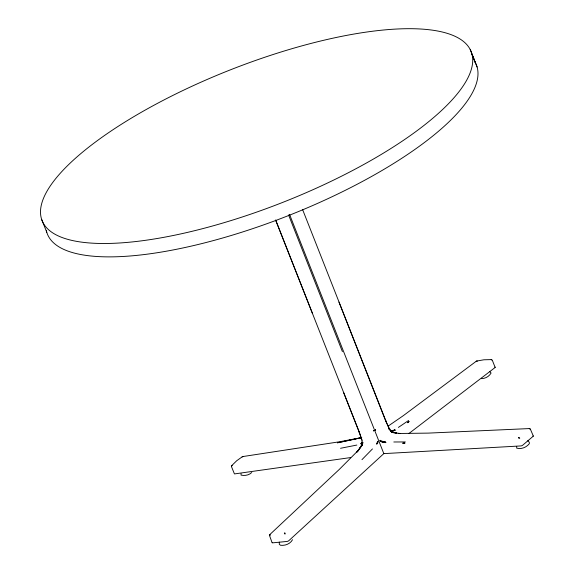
<?xml version="1.0" encoding="UTF-8"?>
<svg xmlns="http://www.w3.org/2000/svg" width="574" height="574" viewBox="0 0 574 574"><rect width="100%" height="100%" fill="white"/><g stroke="black" fill="none" stroke-linecap="round" stroke-linejoin="round"><path stroke-width="0.86" d="M279.337 542.136L279.294 544.367L280.571 545.286C285.199 545.817 290.243 543.915 292.546 539.696M382.485 442.124C382.298 441.141 386.302 441.657 385.821 442.654L381.739 441.915L379.801 440.61L380.131 440.308L380.548 441.262L382.492 441.894L385.807 442.339L380.404 440.689L381.918 441.715M231.466 466.597L231.918 465.507L231.466 466.597L234.443 473.93L350.606 457.571M359.317 432.308L359.209 431.827L362.079 440.337M385.62 420.484L385.692 420.929L338.983 302.089M269.959 534.444L269.952 535.686L269.586 534.932L269.959 534.444L339.248 469.46L358.37 450.289L356.583 452.29C359.224 451.501 365.15 436.513 362.129 445.144M361.979 445.108L362.603 443.315L361.713 445.632L357.867 450.784L362.058 445.273M289.526 214.375L383.819 453.618L288.622 540.866L287.373 541.411L275.484 542.574L272.478 542.861L272.263 542.459M398.227 433.492L428.254 433.112L529.257 428.577L530.347 429.115L533.354 436.111L522.462 445.417L521.192 445.905L383.805 453.625M492.262 360.113L495.154 367.482L408.753 433.635M359.79 448.208L361.764 445.804M390.894 431.275C394.216 433.707 391.461 432.114 389.811 429.818M231.559 465.779L236.739 460.714L242.522 456.603L339.291 441.815L361.642 437.567M361.957 459.666L372.454 448.925M251.764 472.495C248.987 475.229 244.789 475.961 241.066 475.114L241.051 473.679M242.084 456.94L242.946 456.624M388.225 426.051L403.307 415.669L476.485 361.082L483.889 359.79L491.609 359.597L491.875 360.063L491.208 359.64L491.609 359.597M398.392 427.408L408.602 420.498M392.695 431.246L392.429 430.88L395.099 429.926L392.157 431.103L391.152 431.203L390.464 430.493L392.121 431.368L395.235 430.227C394.288 429.108 392.186 431.806 390.707 430.816L388.713 428.785L390.399 429.366M361.598 437.646L337.404 442.805L361.756 437.653M340.547 448.28L356.827 445.065M481.636 378.639C485.461 378.539 489.199 376.386 491.086 373.035L489.507 371.371M393.807 441.987L405.33 441.944M400.035 433.463L393.484 432.667L396.713 433.119L391.174 431.648L393.362 432.602M390.707 430.816L392.157 431.103M494.96 367.138L495.326 367.209M532.981 436.018L533.354 436.111M529.257 428.577L530.347 429.115M386.037 421.409L385.75 420.993L389.481 429.158M358.865 431.404L359.13 431.777L275.577 219.964M527.764 440.703L529.307 442.289L529.321 443.724C526.315 447.426 521.407 449.413 516.715 448.172L516.693 446.737M362.108 442.066L362.108 443.063L361.347 443.953L362.108 443.063L361.993 440.488M389.516 429.252L385.714 420.792M477.094 66.993L471.957 54.1A230.561 71.248 -21.5 0 0 133.225 117.01A230.561 71.248 -21.5 0 0 164.673 237.17A230.561 71.248 -21.5 0 0 471.957 54.1L475.186 62.379A230.561 71.248 -21.5 0 1 287.108 216.118A230.561 71.248 -21.5 0 1 46.358 230.662M41.759 219.677L46.767 232.233M302.57 209.503L385.9 421.022M288.579 214.956L342.42 351.647M275.85 220.495L312.507 313.548M343.596 392.473L359.137 431.935M470.214 49.551L475.186 62.379M269.543 535.592L272.112 542.774M358.994 431.698L361.792 439.792M377.9 441.384L377.419 443.774L377.843 442.367L377.477 441.392L377.9 441.384M402.754 443.185L404.864 443.092L402.754 443.185M377.556 441.858L376.745 444.032L377.556 441.858M477.001 361.032L476.786 361.627L476.162 361.405L477.001 361.032M518.645 437.481L518.437 438.012L519.8 438.149L518.645 437.481M284.69 533.009L284.374 533.569L285.027 534.085L285.235 533.239L284.69 533.009M362.137 442.482L360.831 443.774L362.137 442.482M409.025 421.581L407.518 422.701L409.025 421.581M373.861 430.392L373.645 430.909L373.861 430.392M375.575 429.732L375.331 430.191L375.575 429.732"/></g></svg>
